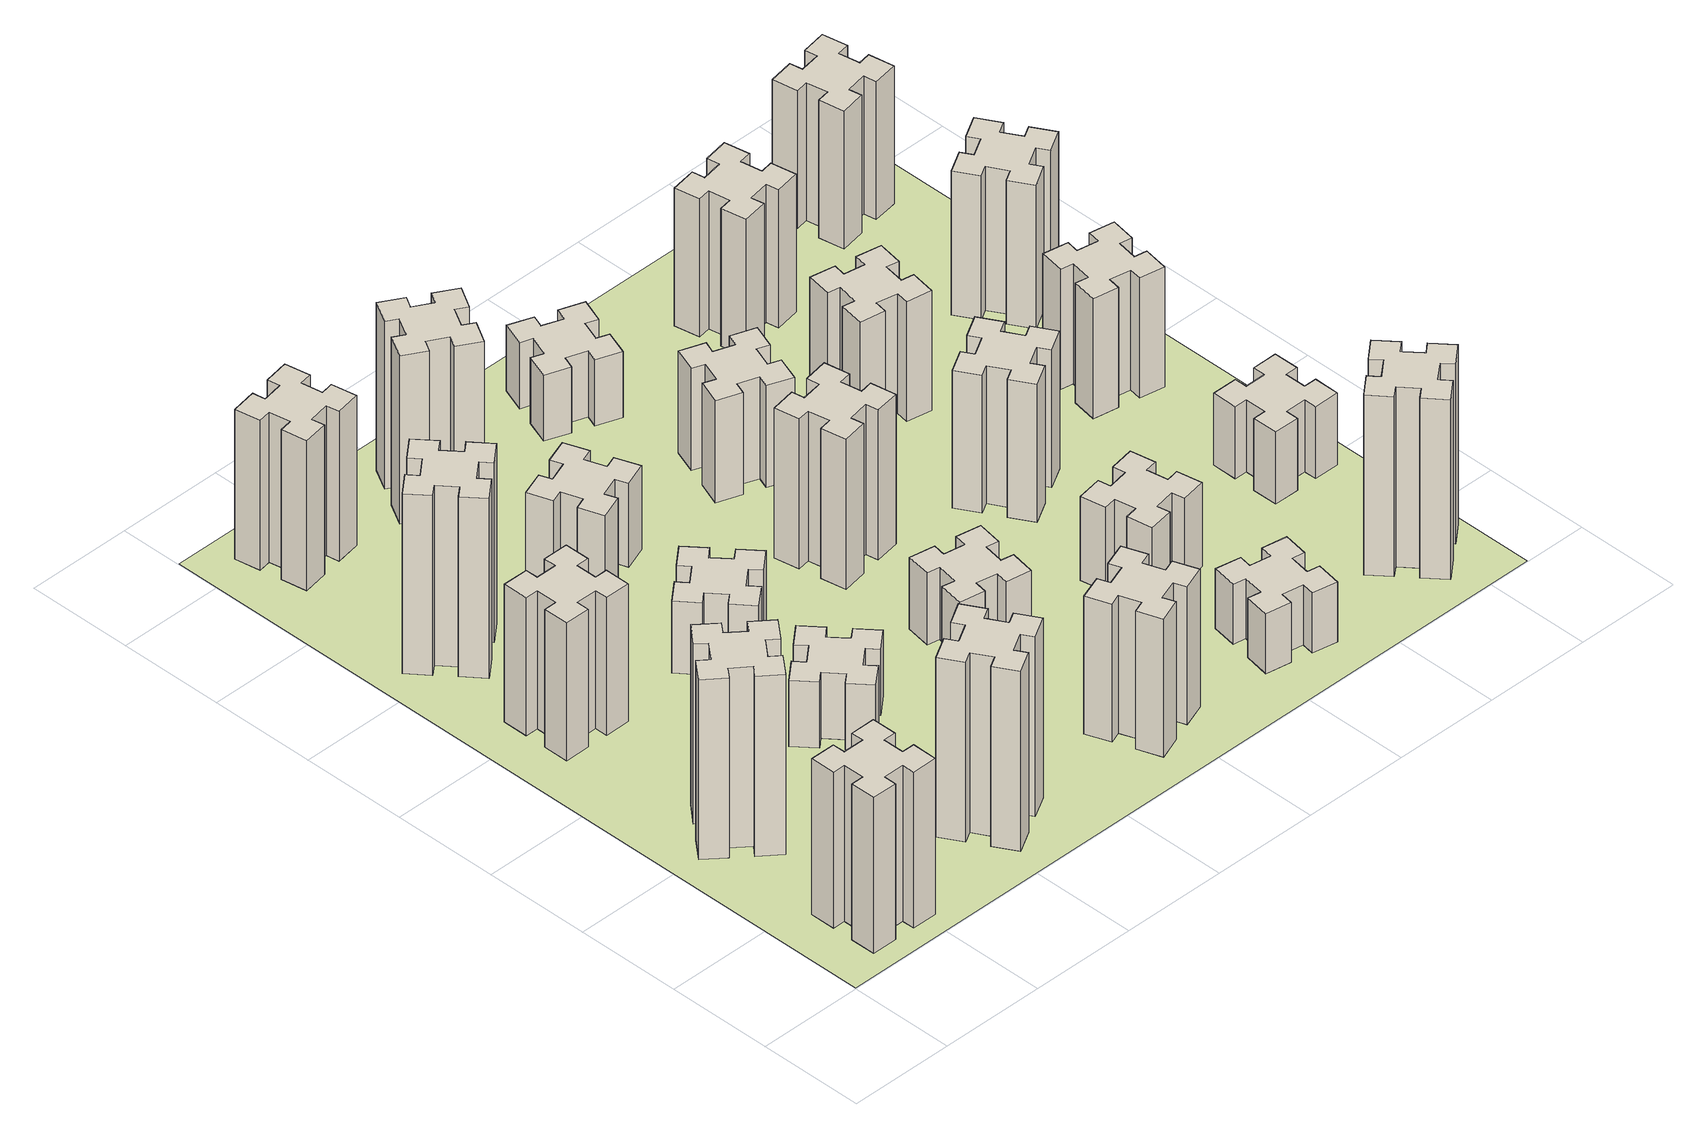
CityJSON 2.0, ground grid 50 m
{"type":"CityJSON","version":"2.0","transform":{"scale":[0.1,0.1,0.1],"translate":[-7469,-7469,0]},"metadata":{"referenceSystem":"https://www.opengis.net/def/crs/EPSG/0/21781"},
"CityObjects":{
"building1":{"type":"Building","attributes":{"class":"1000","function":"1000","usage":"1000","yearOfConstruction":2016,"roofType":"1000","measuredHeight":78,"storeysAboveGround":30,"storeysBelowGround":0},"geometry":[{"type":"Solid","lod":"1","boundaries":[[[[0,1,2,3,4,5,6,7,8,9,10,11,12,13,14,15,16,17,18,19]],[[17,16,20,21]],[[16,15,22,20]],[[15,14,23,22]],[[14,13,24,23]],[[13,12,25,24]],[[12,11,26,25]],[[11,10,27,26]],[[10,9,28,27]],[[9,8,29,28]],[[8,7,30,29]],[[7,6,31,30]],[[6,5,32,31]],[[5,4,33,32]],[[4,3,34,33]],[[3,2,35,34]],[[2,1,36,35]],[[1,0,37,36]],[[0,19,38,37]],[[19,18,39,38]],[[18,17,21,39]],[[24,25,26,27,28,29,30,31,32,33,34,35,36,37,38,39,21,20,22,23]]]]}]},
"building2":{"type":"Building","attributes":{"class":"1000","function":"1000","usage":"1000","yearOfConstruction":2016,"roofType":"1000","measuredHeight":90,"storeysAboveGround":30,"storeysBelowGround":0},"geometry":[{"type":"Solid","lod":"1","boundaries":[[[[40,41,42,43,44,45,46,47,48,49,50,51,52,53,54,55,56,57,58,59]],[[57,56,60,61]],[[56,55,62,60]],[[55,54,63,62]],[[54,53,64,63]],[[53,52,65,64]],[[52,51,66,65]],[[51,50,67,66]],[[50,49,68,67]],[[49,48,69,68]],[[48,47,70,69]],[[47,46,71,70]],[[46,45,72,71]],[[45,44,73,72]],[[44,43,74,73]],[[43,42,75,74]],[[42,41,76,75]],[[41,40,77,76]],[[40,59,78,77]],[[59,58,79,78]],[[58,57,61,79]],[[64,65,66,67,68,69,70,71,72,73,74,75,76,77,78,79,61,60,62,63]]]]}]},
"building3":{"type":"Building","attributes":{"class":"1000","function":"1000","usage":"1000","yearOfConstruction":2016,"roofType":"1000","measuredHeight":69,"storeysAboveGround":30,"storeysBelowGround":0},"geometry":[{"type":"Solid","lod":"1","boundaries":[[[[80,81,82,83,84,85,86,87,88,89,90,91,92,93,94,95,96,97,98,99]],[[97,96,100,101]],[[96,95,102,100]],[[95,94,103,102]],[[94,93,104,103]],[[93,92,105,104]],[[92,91,106,105]],[[91,90,107,106]],[[90,89,108,107]],[[89,88,109,108]],[[88,87,110,109]],[[87,86,111,110]],[[86,85,112,111]],[[85,84,113,112]],[[84,83,114,113]],[[83,82,115,114]],[[82,81,116,115]],[[81,80,117,116]],[[80,99,118,117]],[[99,98,119,118]],[[98,97,101,119]],[[104,105,106,107,108,109,110,111,112,113,114,115,116,117,118,119,101,100,102,103]]]]}]},
"building4":{"type":"Building","attributes":{"class":"1000","function":"1000","usage":"1000","yearOfConstruction":2016,"roofType":"1000","measuredHeight":90,"storeysAboveGround":30,"storeysBelowGround":0},"geometry":[{"type":"Solid","lod":"1","boundaries":[[[[120,121,122,123,124,125,126,127,128,129,130,131,132,133,134,135,136,137,138,139]],[[137,136,140,141]],[[136,135,142,140]],[[135,134,143,142]],[[134,133,144,143]],[[133,132,145,144]],[[132,131,146,145]],[[131,130,147,146]],[[130,129,148,147]],[[129,128,149,148]],[[128,127,150,149]],[[127,126,151,150]],[[126,125,152,151]],[[125,124,153,152]],[[124,123,154,153]],[[123,122,155,154]],[[122,121,156,155]],[[121,120,157,156]],[[120,139,158,157]],[[139,138,159,158]],[[138,137,141,159]],[[144,145,146,147,148,149,150,151,152,153,154,155,156,157,158,159,141,140,142,143]]]]}]},
"building5":{"type":"Building","attributes":{"class":"1000","function":"1000","usage":"1000","yearOfConstruction":2016,"roofType":"1000","measuredHeight":90,"storeysAboveGround":30,"storeysBelowGround":0},"geometry":[{"type":"Solid","lod":"1","boundaries":[[[[160,161,162,163,164,165,166,167,168,169,170,171,172,173,174,175,176,177,178,179]],[[177,176,180,181]],[[176,175,182,180]],[[175,174,183,182]],[[174,173,184,183]],[[173,172,185,184]],[[172,171,186,185]],[[171,170,187,186]],[[170,169,188,187]],[[169,168,189,188]],[[168,167,190,189]],[[167,166,191,190]],[[166,165,192,191]],[[165,164,193,192]],[[164,163,194,193]],[[163,162,195,194]],[[162,161,196,195]],[[161,160,197,196]],[[160,179,198,197]],[[179,178,199,198]],[[178,177,181,199]],[[184,185,186,187,188,189,190,191,192,193,194,195,196,197,198,199,181,180,182,183]]]]}]},
"building6":{"type":"Building","attributes":{"class":"1000","function":"1000","usage":"1000","yearOfConstruction":2016,"roofType":"1000","measuredHeight":75,"storeysAboveGround":30,"storeysBelowGround":0},"geometry":[{"type":"Solid","lod":"1","boundaries":[[[[200,201,202,203,204,205,206,207,208,209,210,211,212,213,214,215,216,217,218,219]],[[217,216,220,221]],[[216,215,222,220]],[[215,214,223,222]],[[214,213,224,223]],[[213,212,225,224]],[[212,211,226,225]],[[211,210,227,226]],[[210,209,228,227]],[[209,208,229,228]],[[208,207,230,229]],[[207,206,231,230]],[[206,205,232,231]],[[205,204,233,232]],[[204,203,234,233]],[[203,202,235,234]],[[202,201,236,235]],[[201,200,237,236]],[[200,219,238,237]],[[219,218,239,238]],[[218,217,221,239]],[[224,225,226,227,228,229,230,231,232,233,234,235,236,237,238,239,221,220,222,223]]]]}]},
"building7":{"type":"Building","attributes":{"class":"1000","function":"1000","usage":"1000","yearOfConstruction":2016,"roofType":"1000","measuredHeight":33,"storeysAboveGround":30,"storeysBelowGround":0},"geometry":[{"type":"Solid","lod":"1","boundaries":[[[[240,241,242,243,244,245,246,247,248,249,250,251,252,253,254,255,256,257,258,259]],[[257,256,260,261]],[[256,255,262,260]],[[255,254,263,262]],[[254,253,264,263]],[[253,252,265,264]],[[252,251,266,265]],[[251,250,267,266]],[[250,249,268,267]],[[249,248,269,268]],[[248,247,270,269]],[[247,246,271,270]],[[246,245,272,271]],[[245,244,273,272]],[[244,243,274,273]],[[243,242,275,274]],[[242,241,276,275]],[[241,240,277,276]],[[240,259,278,277]],[[259,258,279,278]],[[258,257,261,279]],[[264,265,266,267,268,269,270,271,272,273,274,275,276,277,278,279,261,260,262,263]]]]}]},
"building8":{"type":"Building","attributes":{"class":"1000","function":"1000","usage":"1000","yearOfConstruction":2016,"roofType":"1000","measuredHeight":36,"storeysAboveGround":30,"storeysBelowGround":0},"geometry":[{"type":"Solid","lod":"1","boundaries":[[[[280,281,282,283,284,285,286,287,288,289,290,291,292,293,294,295,296,297,298,299]],[[297,296,300,301]],[[296,295,302,300]],[[295,294,303,302]],[[294,293,304,303]],[[293,292,305,304]],[[292,291,306,305]],[[291,290,307,306]],[[290,289,308,307]],[[289,288,309,308]],[[288,287,310,309]],[[287,286,311,310]],[[286,285,312,311]],[[285,284,313,312]],[[284,283,314,313]],[[283,282,315,314]],[[282,281,316,315]],[[281,280,317,316]],[[280,299,318,317]],[[299,298,319,318]],[[298,297,301,319]],[[304,305,306,307,308,309,310,311,312,313,314,315,316,317,318,319,301,300,302,303]]]]}]},
"building9":{"type":"Building","attributes":{"class":"1000","function":"1000","usage":"1000","yearOfConstruction":2016,"roofType":"1000","measuredHeight":42,"storeysAboveGround":30,"storeysBelowGround":0},"geometry":[{"type":"Solid","lod":"1","boundaries":[[[[320,321,322,323,324,325,326,327,328,329,330,331,332,333,334,335,336,337,338,339]],[[337,336,340,341]],[[336,335,342,340]],[[335,334,343,342]],[[334,333,344,343]],[[333,332,345,344]],[[332,331,346,345]],[[331,330,347,346]],[[330,329,348,347]],[[329,328,349,348]],[[328,327,350,349]],[[327,326,351,350]],[[326,325,352,351]],[[325,324,353,352]],[[324,323,354,353]],[[323,322,355,354]],[[322,321,356,355]],[[321,320,357,356]],[[320,339,358,357]],[[339,338,359,358]],[[338,337,341,359]],[[344,345,346,347,348,349,350,351,352,353,354,355,356,357,358,359,341,340,342,343]]]]}]},
"building10":{"type":"Building","attributes":{"class":"1000","function":"1000","usage":"1000","yearOfConstruction":2016,"roofType":"1000","measuredHeight":84,"storeysAboveGround":30,"storeysBelowGround":0},"geometry":[{"type":"Solid","lod":"1","boundaries":[[[[360,361,362,363,364,365,366,367,368,369,370,371,372,373,374,375,376,377,378,379]],[[377,376,380,381]],[[376,375,382,380]],[[375,374,383,382]],[[374,373,384,383]],[[373,372,385,384]],[[372,371,386,385]],[[371,370,387,386]],[[370,369,388,387]],[[369,368,389,388]],[[368,367,390,389]],[[367,366,391,390]],[[366,365,392,391]],[[365,364,393,392]],[[364,363,394,393]],[[363,362,395,394]],[[362,361,396,395]],[[361,360,397,396]],[[360,379,398,397]],[[379,378,399,398]],[[378,377,381,399]],[[384,385,386,387,388,389,390,391,392,393,394,395,396,397,398,399,381,380,382,383]]]]}]},
"building11":{"type":"Building","attributes":{"class":"1000","function":"1000","usage":"1000","yearOfConstruction":2016,"roofType":"1000","measuredHeight":69,"storeysAboveGround":30,"storeysBelowGround":0},"geometry":[{"type":"Solid","lod":"1","boundaries":[[[[400,401,402,403,404,405,406,407,408,409,410,411,412,413,414,415,416,417,418,419]],[[417,416,420,421]],[[416,415,422,420]],[[415,414,423,422]],[[414,413,424,423]],[[413,412,425,424]],[[412,411,426,425]],[[411,410,427,426]],[[410,409,428,427]],[[409,408,429,428]],[[408,407,430,429]],[[407,406,431,430]],[[406,405,432,431]],[[405,404,433,432]],[[404,403,434,433]],[[403,402,435,434]],[[402,401,436,435]],[[401,400,437,436]],[[400,419,438,437]],[[419,418,439,438]],[[418,417,421,439]],[[424,425,426,427,428,429,430,431,432,433,434,435,436,437,438,439,421,420,422,423]]]]}]},
"building12":{"type":"Building","attributes":{"class":"1000","function":"1000","usage":"1000","yearOfConstruction":2016,"roofType":"1000","measuredHeight":36,"storeysAboveGround":30,"storeysBelowGround":0},"geometry":[{"type":"Solid","lod":"1","boundaries":[[[[440,441,442,443,444,445,446,447,448,449,450,451,452,453,454,455,456,457,458,459]],[[457,456,460,461]],[[456,455,462,460]],[[455,454,463,462]],[[454,453,464,463]],[[453,452,465,464]],[[452,451,466,465]],[[451,450,467,466]],[[450,449,468,467]],[[449,448,469,468]],[[448,447,470,469]],[[447,446,471,470]],[[446,445,472,471]],[[445,444,473,472]],[[444,443,474,473]],[[443,442,475,474]],[[442,441,476,475]],[[441,440,477,476]],[[440,459,478,477]],[[459,458,479,478]],[[458,457,461,479]],[[464,465,466,467,468,469,470,471,472,473,474,475,476,477,478,479,461,460,462,463]]]]}]},
"building13":{"type":"Building","attributes":{"class":"1000","function":"1000","usage":"1000","yearOfConstruction":2016,"roofType":"1000","measuredHeight":75,"storeysAboveGround":30,"storeysBelowGround":0},"geometry":[{"type":"Solid","lod":"1","boundaries":[[[[480,481,482,483,484,485,486,487,488,489,490,491,492,493,494,495,496,497,498,499]],[[497,496,500,501]],[[496,495,502,500]],[[495,494,503,502]],[[494,493,504,503]],[[493,492,505,504]],[[492,491,506,505]],[[491,490,507,506]],[[490,489,508,507]],[[489,488,509,508]],[[488,487,510,509]],[[487,486,511,510]],[[486,485,512,511]],[[485,484,513,512]],[[484,483,514,513]],[[483,482,515,514]],[[482,481,516,515]],[[481,480,517,516]],[[480,499,518,517]],[[499,498,519,518]],[[498,497,501,519]],[[504,505,506,507,508,509,510,511,512,513,514,515,516,517,518,519,501,500,502,503]]]]}]},
"building14":{"type":"Building","attributes":{"class":"1000","function":"1000","usage":"1000","yearOfConstruction":2016,"roofType":"1000","measuredHeight":51,"storeysAboveGround":30,"storeysBelowGround":0},"geometry":[{"type":"Solid","lod":"1","boundaries":[[[[520,521,522,523,524,525,526,527,528,529,530,531,532,533,534,535,536,537,538,539]],[[537,536,540,541]],[[536,535,542,540]],[[535,534,543,542]],[[534,533,544,543]],[[533,532,545,544]],[[532,531,546,545]],[[531,530,547,546]],[[530,529,548,547]],[[529,528,549,548]],[[528,527,550,549]],[[527,526,551,550]],[[526,525,552,551]],[[525,524,553,552]],[[524,523,554,553]],[[523,522,555,554]],[[522,521,556,555]],[[521,520,557,556]],[[520,539,558,557]],[[539,538,559,558]],[[538,537,541,559]],[[544,545,546,547,548,549,550,551,552,553,554,555,556,557,558,559,541,540,542,543]]]]}]},
"building15":{"type":"Building","attributes":{"class":"1000","function":"1000","usage":"1000","yearOfConstruction":2016,"roofType":"1000","measuredHeight":33,"storeysAboveGround":30,"storeysBelowGround":0},"geometry":[{"type":"Solid","lod":"1","boundaries":[[[[560,561,562,563,564,565,566,567,568,569,570,571,572,573,574,575,576,577,578,579]],[[577,576,580,581]],[[576,575,582,580]],[[575,574,583,582]],[[574,573,584,583]],[[573,572,585,584]],[[572,571,586,585]],[[571,570,587,586]],[[570,569,588,587]],[[569,568,589,588]],[[568,567,590,589]],[[567,566,591,590]],[[566,565,592,591]],[[565,564,593,592]],[[564,563,594,593]],[[563,562,595,594]],[[562,561,596,595]],[[561,560,597,596]],[[560,579,598,597]],[[579,578,599,598]],[[578,577,581,599]],[[584,585,586,587,588,589,590,591,592,593,594,595,596,597,598,599,581,580,582,583]]]]}]},
"building16":{"type":"Building","attributes":{"class":"1000","function":"1000","usage":"1000","yearOfConstruction":2016,"roofType":"1000","measuredHeight":30,"storeysAboveGround":30,"storeysBelowGround":0},"geometry":[{"type":"Solid","lod":"1","boundaries":[[[[600,601,602,603,604,605,606,607,608,609,610,611,612,613,614,615,616,617,618,619]],[[617,616,620,621]],[[616,615,622,620]],[[615,614,623,622]],[[614,613,624,623]],[[613,612,625,624]],[[612,611,626,625]],[[611,610,627,626]],[[610,609,628,627]],[[609,608,629,628]],[[608,607,630,629]],[[607,606,631,630]],[[606,605,632,631]],[[605,604,633,632]],[[604,603,634,633]],[[603,602,635,634]],[[602,601,636,635]],[[601,600,637,636]],[[600,619,638,637]],[[619,618,639,638]],[[618,617,621,639]],[[624,625,626,627,628,629,630,631,632,633,634,635,636,637,638,639,621,620,622,623]]]]}]},
"building17":{"type":"Building","attributes":{"class":"1000","function":"1000","usage":"1000","yearOfConstruction":2016,"roofType":"1000","measuredHeight":42,"storeysAboveGround":30,"storeysBelowGround":0},"geometry":[{"type":"Solid","lod":"1","boundaries":[[[[640,641,642,643,644,645,646,647,648,649,650,651,652,653,654,655,656,657,658,659]],[[657,656,660,661]],[[656,655,662,660]],[[655,654,663,662]],[[654,653,664,663]],[[653,652,665,664]],[[652,651,666,665]],[[651,650,667,666]],[[650,649,668,667]],[[649,648,669,668]],[[648,647,670,669]],[[647,646,671,670]],[[646,645,672,671]],[[645,644,673,672]],[[644,643,674,673]],[[643,642,675,674]],[[642,641,676,675]],[[641,640,677,676]],[[640,659,678,677]],[[659,658,679,678]],[[658,657,661,679]],[[664,665,666,667,668,669,670,671,672,673,674,675,676,677,678,679,661,660,662,663]]]]}]},
"building18":{"type":"Building","attributes":{"class":"1000","function":"1000","usage":"1000","yearOfConstruction":2016,"roofType":"1000","measuredHeight":69,"storeysAboveGround":30,"storeysBelowGround":0},"geometry":[{"type":"Solid","lod":"1","boundaries":[[[[680,681,682,683,684,685,686,687,688,689,690,691,692,693,694,695,696,697,698,699]],[[697,696,700,701]],[[696,695,702,700]],[[695,694,703,702]],[[694,693,704,703]],[[693,692,705,704]],[[692,691,706,705]],[[691,690,707,706]],[[690,689,708,707]],[[689,688,709,708]],[[688,687,710,709]],[[687,686,711,710]],[[686,685,712,711]],[[685,684,713,712]],[[684,683,714,713]],[[683,682,715,714]],[[682,681,716,715]],[[681,680,717,716]],[[680,699,718,717]],[[699,698,719,718]],[[698,697,701,719]],[[704,705,706,707,708,709,710,711,712,713,714,715,716,717,718,719,701,700,702,703]]]]}]},
"building19":{"type":"Building","attributes":{"class":"1000","function":"1000","usage":"1000","yearOfConstruction":2016,"roofType":"1000","measuredHeight":60,"storeysAboveGround":30,"storeysBelowGround":0},"geometry":[{"type":"Solid","lod":"1","boundaries":[[[[720,721,722,723,724,725,726,727,728,729,730,731,732,733,734,735,736,737,738,739]],[[737,736,740,741]],[[736,735,742,740]],[[735,734,743,742]],[[734,733,744,743]],[[733,732,745,744]],[[732,731,746,745]],[[731,730,747,746]],[[730,729,748,747]],[[729,728,749,748]],[[728,727,750,749]],[[727,726,751,750]],[[726,725,752,751]],[[725,724,753,752]],[[724,723,754,753]],[[723,722,755,754]],[[722,721,756,755]],[[721,720,757,756]],[[720,739,758,757]],[[739,738,759,758]],[[738,737,741,759]],[[744,745,746,747,748,749,750,751,752,753,754,755,756,757,758,759,741,740,742,743]]]]}]},
"building20":{"type":"Building","attributes":{"class":"1000","function":"1000","usage":"1000","yearOfConstruction":2016,"roofType":"1000","measuredHeight":90,"storeysAboveGround":30,"storeysBelowGround":0},"geometry":[{"type":"Solid","lod":"1","boundaries":[[[[760,761,762,763,764,765,766,767,768,769,770,771,772,773,774,775,776,777,778,779]],[[777,776,780,781]],[[776,775,782,780]],[[775,774,783,782]],[[774,773,784,783]],[[773,772,785,784]],[[772,771,786,785]],[[771,770,787,786]],[[770,769,788,787]],[[769,768,789,788]],[[768,767,790,789]],[[767,766,791,790]],[[766,765,792,791]],[[765,764,793,792]],[[764,763,794,793]],[[763,762,795,794]],[[762,761,796,795]],[[761,760,797,796]],[[760,779,798,797]],[[779,778,799,798]],[[778,777,781,799]],[[784,785,786,787,788,789,790,791,792,793,794,795,796,797,798,799,781,780,782,783]]]]}]},
"building21":{"type":"Building","attributes":{"class":"1000","function":"1000","usage":"1000","yearOfConstruction":2016,"roofType":"1000","measuredHeight":69,"storeysAboveGround":30,"storeysBelowGround":0},"geometry":[{"type":"Solid","lod":"1","boundaries":[[[[800,801,802,803,804,805,806,807,808,809,810,811,812,813,814,815,816,817,818,819]],[[817,816,820,821]],[[816,815,822,820]],[[815,814,823,822]],[[814,813,824,823]],[[813,812,825,824]],[[812,811,826,825]],[[811,810,827,826]],[[810,809,828,827]],[[809,808,829,828]],[[808,807,830,829]],[[807,806,831,830]],[[806,805,832,831]],[[805,804,833,832]],[[804,803,834,833]],[[803,802,835,834]],[[802,801,836,835]],[[801,800,837,836]],[[800,819,838,837]],[[819,818,839,838]],[[818,817,821,839]],[[824,825,826,827,828,829,830,831,832,833,834,835,836,837,838,839,821,820,822,823]]]]}]},
"building22":{"type":"Building","attributes":{"class":"1000","function":"1000","usage":"1000","yearOfConstruction":2016,"roofType":"1000","measuredHeight":36,"storeysAboveGround":30,"storeysBelowGround":0},"geometry":[{"type":"Solid","lod":"1","boundaries":[[[[840,841,842,843,844,845,846,847,848,849,850,851,852,853,854,855,856,857,858,859]],[[857,856,860,861]],[[856,855,862,860]],[[855,854,863,862]],[[854,853,864,863]],[[853,852,865,864]],[[852,851,866,865]],[[851,850,867,866]],[[850,849,868,867]],[[849,848,869,868]],[[848,847,870,869]],[[847,846,871,870]],[[846,845,872,871]],[[845,844,873,872]],[[844,843,874,873]],[[843,842,875,874]],[[842,841,876,875]],[[841,840,877,876]],[[840,859,878,877]],[[859,858,879,878]],[[858,857,861,879]],[[864,865,866,867,868,869,870,871,872,873,874,875,876,877,878,879,861,860,862,863]]]]}]},
"building23":{"type":"Building","attributes":{"class":"1000","function":"1000","usage":"1000","yearOfConstruction":2016,"roofType":"1000","measuredHeight":60,"storeysAboveGround":30,"storeysBelowGround":0},"geometry":[{"type":"Solid","lod":"1","boundaries":[[[[880,881,882,883,884,885,886,887,888,889,890,891,892,893,894,895,896,897,898,899]],[[897,896,900,901]],[[896,895,902,900]],[[895,894,903,902]],[[894,893,904,903]],[[893,892,905,904]],[[892,891,906,905]],[[891,890,907,906]],[[890,889,908,907]],[[889,888,909,908]],[[888,887,910,909]],[[887,886,911,910]],[[886,885,912,911]],[[885,884,913,912]],[[884,883,914,913]],[[883,882,915,914]],[[882,881,916,915]],[[881,880,917,916]],[[880,899,918,917]],[[899,898,919,918]],[[898,897,901,919]],[[904,905,906,907,908,909,910,911,912,913,914,915,916,917,918,919,901,900,902,903]]]]}]},
"building24":{"type":"Building","attributes":{"class":"1000","function":"1000","usage":"1000","yearOfConstruction":2016,"roofType":"1000","measuredHeight":72,"storeysAboveGround":30,"storeysBelowGround":0},"geometry":[{"type":"Solid","lod":"1","boundaries":[[[[920,921,922,923,924,925,926,927,928,929,930,931,932,933,934,935,936,937,938,939]],[[937,936,940,941]],[[936,935,942,940]],[[935,934,943,942]],[[934,933,944,943]],[[933,932,945,944]],[[932,931,946,945]],[[931,930,947,946]],[[930,929,948,947]],[[929,928,949,948]],[[928,927,950,949]],[[927,926,951,950]],[[926,925,952,951]],[[925,924,953,952]],[[924,923,954,953]],[[923,922,955,954]],[[922,921,956,955]],[[921,920,957,956]],[[920,939,958,957]],[[939,938,959,958]],[[938,937,941,959]],[[944,945,946,947,948,949,950,951,952,953,954,955,956,957,958,959,941,940,942,943]]]]}]},
"building25":{"type":"Building","attributes":{"class":"1000","function":"1000","usage":"1000","yearOfConstruction":2016,"roofType":"1000","measuredHeight":69,"storeysAboveGround":30,"storeysBelowGround":0},"geometry":[{"type":"Solid","lod":"1","boundaries":[[[[960,961,962,963,964,965,966,967,968,969,970,971,972,973,974,975,976,977,978,979]],[[977,976,980,981]],[[976,975,982,980]],[[975,974,983,982]],[[974,973,984,983]],[[973,972,985,984]],[[972,971,986,985]],[[971,970,987,986]],[[970,969,988,987]],[[969,968,989,988]],[[968,967,990,989]],[[967,966,991,990]],[[966,965,992,991]],[[965,964,993,992]],[[964,963,994,993]],[[963,962,995,994]],[[962,961,996,995]],[[961,960,997,996]],[[960,979,998,997]],[[979,978,999,998]],[[978,977,981,999]],[[984,985,986,987,988,989,990,991,992,993,994,995,996,997,998,999,981,980,982,983]]]]}]},
"landuse1":{"type":"LandUse","attributes":{"name":"plot1","function":"1010"},"geometry":[{"type":"MultiSurface","lod":"1","boundaries":[[[1000,1001,1002,1003]]]}]}
},
"vertices":[
[265,325,0],[265,225,0],[205,225,0],[205,105,0],[325,105,0],[325,165,0],[425,165,0],[425,105,0],[545,105,0],[545,225,0],[485,225,0],[485,325,0],[545,325,0],[545,445,0],[425,445,0],[425,385,0],[325,385,0],[325,445,0],[205,445,0],[205,325,0],[325,385,780],[325,445,780],[425,385,780],[425,445,780],[545,445,780],[545,325,780],[485,325,780],[485,225,780],[545,225,780],[545,105,780],[425,105,780],[425,165,780],[325,165,780],[325,105,780],[205,105,780],[205,225,780],[265,225,780],[265,325,780],[205,325,780],[205,445,780],
[484,1067,0],[408,1132,0],[446,1178,0],[354,1255,0],[277,1163,0],[323,1124,0],[259,1048,0],[213,1086,0],[136,994,0],[228,917,0],[266,963,0],[343,899,0],[304,853,0],[396,776,0],[473,868,0],[427,906,0],[492,983,0],[538,944,0],[615,1036,0],[523,1113,0],[492,983,900],[538,944,900],[427,906,900],[473,868,900],[396,776,900],[304,853,900],[343,899,900],[266,963,900],[228,917,900],[136,994,900],[213,1086,900],[259,1048,900],[323,1124,900],[277,1163,900],[354,1255,900],[446,1178,900],[408,1132,900],[484,1067,900],[523,1113,900],[615,1036,900],
[425,2065,0],[325,2065,0],[325,2125,0],[205,2125,0],[205,2005,0],[265,2005,0],[265,1905,0],[205,1905,0],[205,1785,0],[325,1785,0],[325,1845,0],[425,1845,0],[425,1785,0],[545,1785,0],[545,1905,0],[485,1905,0],[485,2005,0],[545,2005,0],[545,2125,0],[425,2125,0],[485,2005,690],[545,2005,690],[485,1905,690],[545,1905,690],[545,1785,690],[425,1785,690],[425,1845,690],[325,1845,690],[325,1785,690],[205,1785,690],[205,1905,690],[265,1905,690],[265,2005,690],[205,2005,690],[205,2125,690],[325,2125,690],[325,2065,690],[425,2065,690],[425,2125,690],[545,2125,690],
[492,2628,0],[427,2704,0],[473,2743,0],[396,2835,0],[304,2758,0],[343,2712,0],[266,2647,0],[228,2693,0],[136,2616,0],[213,2524,0],[259,2563,0],[323,2486,0],[277,2448,0],[354,2356,0],[446,2433,0],[408,2479,0],[484,2543,0],[523,2497,0],[615,2574,0],[538,2666,0],[484,2543,900],[523,2497,900],[408,2479,900],[446,2433,900],[354,2356,900],[277,2448,900],[323,2486,900],[259,2563,900],[213,2524,900],[136,2616,900],[228,2693,900],[266,2647,900],[343,2712,900],[304,2758,900],[396,2835,900],[473,2743,900],[427,2704,900],[492,2628,900],[538,2666,900],[615,2574,900],
[1127,255,0],[1214,305,0],[1244,253,0],[1348,313,0],[1288,417,0],[1236,387,0],[1186,474,0],[1238,504,0],[1178,608,0],[1074,548,0],[1104,496,0],[1017,446,0],[987,498,0],[883,438,0],[943,334,0],[995,364,0],[1045,277,0],[993,247,0],[1053,143,0],[1157,203,0],[1045,277,900],[993,247,900],[995,364,900],[943,334,900],[883,438,900],[987,498,900],[1017,446,900],[1104,496,900],[1074,548,900],[1178,608,900],[1238,504,900],[1186,474,900],[1236,387,900],[1288,417,900],[1348,313,900],[1244,253,900],[1214,305,900],[1127,255,900],[1157,203,900],[1053,143,900],
[492,3405,0],[475,3504,0],[534,3514,0],[513,3632,0],[395,3611,0],[405,3552,0],[307,3535,0],[297,3594,0],[178,3573,0],[199,3455,0],[258,3465,0],[276,3367,0],[217,3357,0],[237,3238,0],[356,3259,0],[345,3318,0],[444,3336,0],[454,3277,0],[572,3297,0],[551,3416,0],[444,3336,750],[454,3277,750],[345,3318,750],[356,3259,750],[237,3238,750],[217,3357,750],[276,3367,750],[258,3465,750],[199,3455,750],[178,3573,750],[297,3594,750],[307,3535,750],[405,3552,750],[395,3611,750],[513,3632,750],[534,3514,750],[475,3504,750],[492,3405,750],[551,3416,750],[572,3297,750],
[1083,1332,0],[1006,1267,0],[968,1313,0],[876,1236,0],[953,1144,0],[999,1183,0],[1063,1106,0],[1017,1068,0],[1094,976,0],[1186,1053,0],[1148,1099,0],[1224,1163,0],[1263,1117,0],[1355,1194,0],[1278,1286,0],[1232,1248,0],[1167,1324,0],[1213,1363,0],[1136,1455,0],[1044,1378,0],[1167,1324,330],[1213,1363,330],[1232,1248,330],[1278,1286,330],[1355,1194,330],[1263,1117,330],[1224,1163,330],[1148,1099,330],[1186,1053,330],[1094,976,330],[1017,1068,330],[1063,1106,330],[999,1183,330],[953,1144,330],[876,1236,330],[968,1313,330],[1006,1267,330],[1083,1332,330],[1044,1378,330],[1136,1455,330],
[1083,1972,0],[1006,1907,0],[968,1953,0],[876,1876,0],[953,1784,0],[999,1823,0],[1063,1746,0],[1017,1708,0],[1094,1616,0],[1186,1693,0],[1148,1739,0],[1224,1803,0],[1263,1757,0],[1355,1834,0],[1278,1926,0],[1232,1888,0],[1167,1964,0],[1213,2003,0],[1136,2095,0],[1044,2018,0],[1167,1964,360],[1213,2003,360],[1232,1888,360],[1278,1926,360],[1355,1834,360],[1263,1757,360],[1224,1803,360],[1148,1739,360],[1186,1693,360],[1094,1616,360],[1017,1708,360],[1063,1746,360],[999,1823,360],[953,1784,360],[876,1876,360],[968,1953,360],[1006,1907,360],[1083,1972,360],[1044,2018,360],[1136,2095,360],
[1106,2475,0],[1200,2509,0],[1220,2453,0],[1333,2494,0],[1292,2607,0],[1236,2586,0],[1202,2680,0],[1258,2700,0],[1217,2813,0],[1104,2772,0],[1125,2716,0],[1031,2682,0],[1010,2738,0],[897,2697,0],[939,2584,0],[995,2605,0],[1029,2511,0],[973,2490,0],[1014,2377,0],[1127,2419,0],[1029,2511,420],[973,2490,420],[995,2605,420],[939,2584,420],[897,2697,420],[1010,2738,420],[1031,2682,420],[1125,2716,420],[1104,2772,420],[1217,2813,420],[1258,2700,420],[1202,2680,420],[1236,2586,420],[1292,2607,420],[1333,2494,420],[1220,2453,420],[1200,2509,420],[1106,2475,420],[1127,2419,420],[1014,2377,420],
[917,3265,0],[1004,3215,0],[974,3163,0],[1078,3103,0],[1138,3207,0],[1086,3237,0],[1136,3324,0],[1188,3294,0],[1248,3398,0],[1144,3458,0],[1114,3406,0],[1027,3456,0],[1057,3508,0],[953,3568,0],[893,3464,0],[945,3434,0],[895,3347,0],[843,3377,0],[783,3273,0],[887,3213,0],[895,3347,840],[843,3377,840],[945,3434,840],[893,3464,840],[953,3568,840],[1057,3508,840],[1027,3456,840],[1114,3406,840],[1144,3458,840],[1248,3398,840],[1188,3294,840],[1136,3324,840],[1086,3237,840],[1138,3207,840],[1078,3103,840],[974,3163,840],[1004,3215,840],[917,3265,840],[887,3213,840],[783,3273,840],
[1965,496,0],[1871,462,0],[1850,518,0],[1737,477,0],[1779,364,0],[1835,385,0],[1869,291,0],[1813,270,0],[1854,157,0],[1967,199,0],[1946,255,0],[2040,289,0],[2060,233,0],[2173,274,0],[2132,387,0],[2076,366,0],[2042,460,0],[2098,480,0],[2057,593,0],[1944,552,0],[2042,460,690],[2098,480,690],[2076,366,690],[2132,387,690],[2173,274,690],[2060,233,690],[2040,289,690],[1946,255,690],[1967,199,690],[1854,157,690],[1813,270,690],[1869,291,690],[1835,385,690],[1779,364,690],[1737,477,690],[1850,518,690],[1871,462,690],[1965,496,690],[1944,552,690],[2057,593,690],
[1955,1147,0],[1972,1245,0],[2031,1235,0],[2052,1353,0],[1934,1374,0],[1924,1315,0],[1825,1332,0],[1836,1391,0],[1717,1412,0],[1697,1294,0],[1756,1284,0],[1738,1185,0],[1679,1196,0],[1658,1077,0],[1777,1057,0],[1787,1116,0],[1885,1098,0],[1875,1039,0],[1993,1018,0],[2014,1137,0],[1885,1098,360],[1875,1039,360],[1787,1116,360],[1777,1057,360],[1658,1077,360],[1679,1196,360],[1738,1185,360],[1756,1284,360],[1697,1294,360],[1717,1412,360],[1836,1391,360],[1825,1332,360],[1924,1315,360],[1934,1374,360],[2052,1353,360],[2031,1235,360],[1972,1245,360],[1955,1147,360],[2014,1137,360],[1993,1018,360],
[1972,1925,0],[1955,2024,0],[2014,2034,0],[1993,2152,0],[1875,2131,0],[1885,2072,0],[1787,2055,0],[1777,2114,0],[1658,2093,0],[1679,1975,0],[1738,1985,0],[1756,1887,0],[1697,1877,0],[1717,1758,0],[1836,1779,0],[1825,1838,0],[1924,1856,0],[1934,1797,0],[2052,1817,0],[2031,1936,0],[1924,1856,750],[1934,1797,750],[1825,1838,750],[1836,1779,750],[1717,1758,750],[1697,1877,750],[1756,1887,750],[1738,1985,750],[1679,1975,750],[1658,2093,750],[1777,2114,750],[1787,2055,750],[1885,2072,750],[1875,2131,750],[1993,2152,750],[2014,2034,750],[1955,2024,750],[1972,1925,750],[2031,1936,750],[2052,1817,750],
[2040,2682,0],[1946,2716,0],[1967,2772,0],[1854,2813,0],[1813,2700,0],[1869,2680,0],[1835,2586,0],[1779,2607,0],[1737,2494,0],[1850,2453,0],[1871,2509,0],[1965,2475,0],[1944,2419,0],[2057,2377,0],[2098,2490,0],[2042,2511,0],[2076,2605,0],[2132,2584,0],[2173,2697,0],[2060,2738,0],[2076,2605,510],[2132,2584,510],[2042,2511,510],[2098,2490,510],[2057,2377,510],[1944,2419,510],[1965,2475,510],[1871,2509,510],[1850,2453,510],[1737,2494,510],[1779,2607,510],[1835,2586,510],[1869,2680,510],[1813,2700,510],[1854,2813,510],[1967,2772,510],[1946,2716,510],[2040,2682,510],[2060,2738,510],[2173,2697,510],
[1671,3249,0],[1765,3215,0],[1744,3159,0],[1857,3117,0],[1898,3230,0],[1842,3251,0],[1876,3345,0],[1932,3324,0],[1973,3437,0],[1860,3478,0],[1840,3422,0],[1746,3456,0],[1767,3512,0],[1654,3553,0],[1613,3440,0],[1669,3420,0],[1635,3326,0],[1579,3347,0],[1537,3234,0],[1650,3193,0],[1635,3326,330],[1579,3347,330],[1669,3420,330],[1613,3440,330],[1654,3553,330],[1767,3512,330],[1746,3456,330],[1840,3422,330],[1860,3478,330],[1973,3437,330],[1932,3324,330],[1876,3345,330],[1842,3251,330],[1898,3230,330],[1857,3117,330],[1744,3159,330],[1765,3215,330],[1671,3249,330],[1650,3193,330],[1537,3234,330],
[2596,444,0],[2578,345,0],[2519,356,0],[2498,237,0],[2617,217,0],[2627,276,0],[2725,258,0],[2715,199,0],[2833,178,0],[2854,297,0],[2795,307,0],[2812,405,0],[2871,395,0],[2892,513,0],[2774,534,0],[2764,475,0],[2665,492,0],[2676,551,0],[2557,572,0],[2537,454,0],[2665,492,300],[2676,551,300],[2764,475,300],[2774,534,300],[2892,513,300],[2871,395,300],[2812,405,300],[2795,307,300],[2854,297,300],[2833,178,300],[2715,199,300],[2725,258,300],[2627,276,300],[2617,217,300],[2498,237,300],[2519,356,300],[2578,345,300],[2596,444,300],[2537,454,300],[2557,572,300],
[2625,1132,0],[2527,1115,0],[2517,1174,0],[2398,1153,0],[2419,1035,0],[2478,1045,0],[2496,947,0],[2437,937,0],[2457,818,0],[2576,839,0],[2565,898,0],[2664,916,0],[2674,857,0],[2792,877,0],[2771,996,0],[2712,985,0],[2695,1084,0],[2754,1094,0],[2733,1212,0],[2615,1191,0],[2695,1084,420],[2754,1094,420],[2712,985,420],[2771,996,420],[2792,877,420],[2674,857,420],[2664,916,420],[2565,898,420],[2576,839,420],[2457,818,420],[2437,937,420],[2496,947,420],[2478,1045,420],[2419,1035,420],[2398,1153,420],[2517,1174,420],[2527,1115,420],[2625,1132,420],[2615,1191,420],[2733,1212,420],
[2475,1744,0],[2525,1657,0],[2473,1627,0],[2533,1523,0],[2637,1583,0],[2607,1635,0],[2694,1685,0],[2724,1633,0],[2828,1693,0],[2768,1797,0],[2716,1767,0],[2666,1854,0],[2718,1884,0],[2658,1988,0],[2554,1928,0],[2584,1876,0],[2497,1826,0],[2467,1878,0],[2363,1818,0],[2423,1714,0],[2497,1826,690],[2467,1878,690],[2584,1876,690],[2554,1928,690],[2658,1988,690],[2718,1884,690],[2666,1854,690],[2716,1767,690],[2768,1797,690],[2828,1693,690],[2724,1633,690],[2694,1685,690],[2607,1635,690],[2637,1583,690],[2533,1523,690],[2473,1627,690],[2525,1657,690],[2475,1744,690],[2423,1714,690],[2363,1818,690],
[2496,2564,0],[2478,2465,0],[2419,2476,0],[2398,2357,0],[2517,2337,0],[2527,2396,0],[2625,2378,0],[2615,2319,0],[2733,2298,0],[2754,2417,0],[2695,2427,0],[2712,2525,0],[2771,2515,0],[2792,2633,0],[2674,2654,0],[2664,2595,0],[2565,2612,0],[2576,2671,0],[2457,2692,0],[2437,2574,0],[2565,2612,600],[2576,2671,600],[2664,2595,600],[2674,2654,600],[2792,2633,600],[2771,2515,600],[2712,2525,600],[2695,2427,600],[2754,2417,600],[2733,2298,600],[2615,2319,600],[2625,2378,600],[2527,2396,600],[2517,2337,600],[2398,2357,600],[2419,2476,600],[2478,2465,600],[2496,2564,600],[2437,2574,600],[2457,2692,600],
[3468,259,0],[3544,323,0],[3583,277,0],[3675,354,0],[3598,446,0],[3552,408,0],[3487,484,0],[3533,523,0],[3456,615,0],[3364,538,0],[3403,492,0],[3326,427,0],[3288,473,0],[3196,396,0],[3273,304,0],[3319,343,0],[3383,266,0],[3337,228,0],[3414,136,0],[3506,213,0],[3383,266,900],[3337,228,900],[3319,343,900],[3273,304,900],[3196,396,900],[3288,473,900],[3326,427,900],[3403,492,900],[3364,538,900],[3456,615,900],[3533,523,900],[3487,484,900],[3552,408,900],[3598,446,900],[3675,354,900],[3583,277,900],[3544,323,900],[3468,259,900],[3506,213,900],[3414,136,900],
[2565,3118,0],[2664,3136,0],[2674,3077,0],[2792,3097,0],[2771,3216,0],[2712,3205,0],[2695,3304,0],[2754,3314,0],[2733,3432,0],[2615,3411,0],[2625,3352,0],[2527,3335,0],[2517,3394,0],[2398,3373,0],[2419,3255,0],[2478,3265,0],[2496,3167,0],[2437,3157,0],[2457,3038,0],[2576,3059,0],[2496,3167,690],[2437,3157,690],[2478,3265,690],[2419,3255,690],[2398,3373,690],[2517,3394,690],[2527,3335,690],[2625,3352,690],[2615,3411,690],[2733,3432,690],[2754,3314,690],[2695,3304,690],[2712,3205,690],[2771,3216,690],[2792,3097,690],[2674,3077,690],[2664,3136,690],[2565,3118,690],[2576,3059,690],[2457,3038,690],
[3485,1225,0],[3385,1225,0],[3385,1285,0],[3265,1285,0],[3265,1165,0],[3325,1165,0],[3325,1065,0],[3265,1065,0],[3265,945,0],[3385,945,0],[3385,1005,0],[3485,1005,0],[3485,945,0],[3605,945,0],[3605,1065,0],[3545,1065,0],[3545,1165,0],[3605,1165,0],[3605,1285,0],[3485,1285,0],[3545,1165,360],[3605,1165,360],[3545,1065,360],[3605,1065,360],[3605,945,360],[3485,945,360],[3485,1005,360],[3385,1005,360],[3385,945,360],[3265,945,360],[3265,1065,360],[3325,1065,360],[3325,1165,360],[3265,1165,360],[3265,1285,360],[3385,1285,360],[3385,1225,360],[3485,1225,360],[3485,1285,360],[3605,1285,360],
[3267,1856,0],[3365,1838,0],[3355,1779,0],[3473,1758,0],[3494,1877,0],[3435,1887,0],[3452,1985,0],[3511,1975,0],[3532,2093,0],[3414,2114,0],[3404,2055,0],[3305,2072,0],[3316,2131,0],[3197,2152,0],[3177,2034,0],[3236,2024,0],[3218,1925,0],[3159,1936,0],[3138,1817,0],[3257,1797,0],[3218,1925,600],[3159,1936,600],[3236,2024,600],[3177,2034,600],[3197,2152,600],[3316,2131,600],[3305,2072,600],[3404,2055,600],[3414,2114,600],[3532,2093,600],[3511,1975,600],[3452,1985,600],[3435,1887,600],[3494,1877,600],[3473,1758,600],[3355,1779,600],[3365,1838,600],[3267,1856,600],[3257,1797,600],[3138,1817,600],
[3556,2607,0],[3506,2694,0],[3558,2724,0],[3498,2828,0],[3394,2768,0],[3424,2716,0],[3337,2666,0],[3307,2718,0],[3203,2658,0],[3263,2554,0],[3315,2584,0],[3365,2497,0],[3313,2467,0],[3373,2363,0],[3477,2423,0],[3447,2475,0],[3534,2525,0],[3564,2473,0],[3668,2533,0],[3608,2637,0],[3534,2525,720],[3564,2473,720],[3447,2475,720],[3477,2423,720],[3373,2363,720],[3313,2467,720],[3365,2497,720],[3315,2584,720],[3263,2554,720],[3203,2658,720],[3307,2718,720],[3337,2666,720],[3424,2716,720],[3394,2768,720],[3498,2828,720],[3558,2724,720],[3506,2694,720],[3556,2607,720],[3608,2637,720],[3668,2533,720],
[3218,3465,0],[3236,3367,0],[3177,3357,0],[3197,3238,0],[3316,3259,0],[3305,3318,0],[3404,3336,0],[3414,3277,0],[3532,3297,0],[3511,3416,0],[3452,3405,0],[3435,3504,0],[3494,3514,0],[3473,3632,0],[3355,3611,0],[3365,3552,0],[3267,3535,0],[3257,3594,0],[3138,3573,0],[3159,3455,0],[3267,3535,690],[3257,3594,690],[3365,3552,690],[3355,3611,690],[3473,3632,690],[3494,3514,690],[3435,3504,690],[3452,3405,690],[3511,3416,690],[3532,3297,690],[3414,3277,690],[3404,3336,690],[3305,3318,690],[3316,3259,690],[3197,3238,690],[3177,3357,690],[3236,3367,690],[3218,3465,690],[3159,3455,690],[3138,3573,690],
[5,3705,0],[3705,3705,0],[3705,5,0],[5,5,0]
]}
